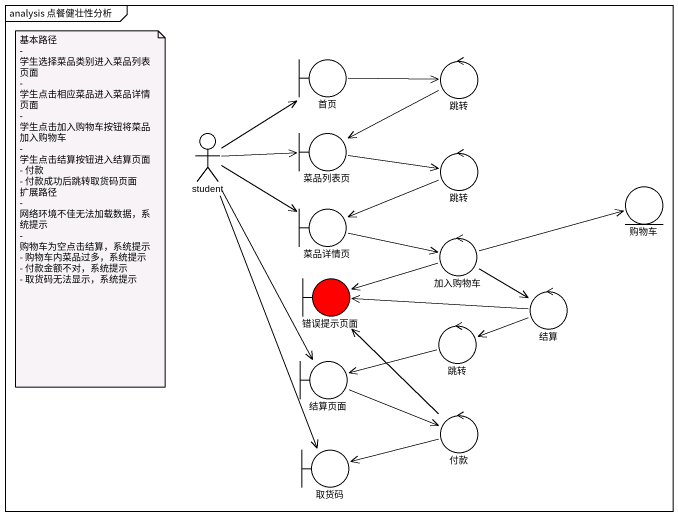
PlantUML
@startuml
mainframe analysis 点餐健壮性分析
boundary 首页
control 跳转
actor student
boundary 菜品列表页
control "跳转" as 跳转_2
entity 购物车
boundary 菜品详情页
control 加入购物车
boundary 错误提示页面 #FF0000
control 结算
control "跳转" as 跳转_3
boundary 结算页面
control 付款
boundary 取货码
首页 -right-> 跳转
跳转 -left-> 菜品列表页
student -up-> 首页
student -right-> 菜品列表页
student -right-> 菜品详情页
student --> 结算页面
student --> 取货码
菜品列表页 -right-> 跳转_2
跳转_2 -left-> 菜品详情页
菜品详情页 -right-> 加入购物车
加入购物车 -right-> 购物车
加入购物车 -left-> 错误提示页面
加入购物车 -right-> 结算
结算 -left-> 错误提示页面
结算 -left-> 跳转_3
跳转_3 -left-> 结算页面
结算页面 -right-> 付款
付款 -up-> 错误提示页面
付款 -left-> 取货码
note as N1
  基本路径
  - 学生选择菜品类别进入菜品列表页面
  - 学生点击相应菜品进入菜品详情页面
  - 学生点击加入购物车按钮将菜品加入购物车
  - 学生点击结算按钮进入结算页面
  - 付款
  - 付款成功后跳转取货码页面
  扩展路径
  - 网络环境不佳无法加载数据，系统提示
  - 购物车为空点击结算，系统提示
  - 购物车内菜品过多，系统提示
  - 付款金额不对，系统提示
  - 取货码无法显示，系统提示
end note
@enduml
